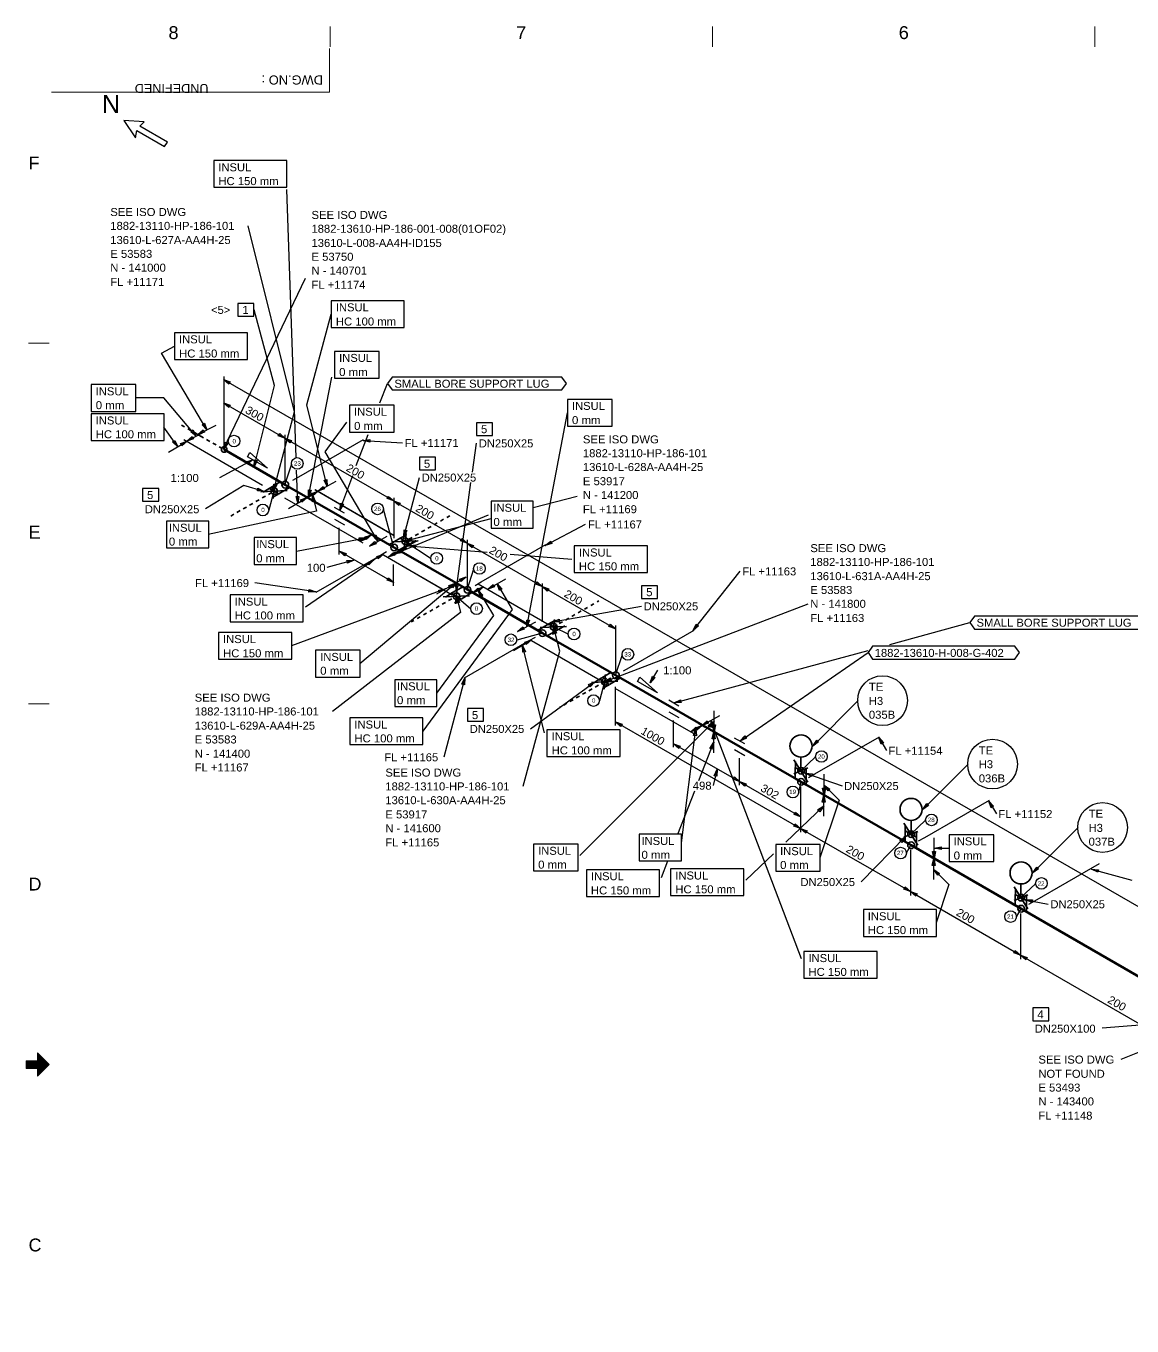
# Model space of a CAD drawing. Header units: inches. Extents: x 18 to 823, y 11 to 584.
# Drawn here: x 18.1 to 322.1, y 225.6 to 582.9 of the extents above; entities that cross this region are included whole.
import ezdxf
from ezdxf.enums import TextEntityAlignment as Align

# ---------------------------------------------------------------- set-up
doc = ezdxf.new("R2010")
doc.units = ezdxf.units.IN
doc.header["$MEASUREMENT"] = 0
for name, color, linetype in [('BG 0 -1', 7, 'Continuous'), ('DIMLINES', 7, 'Continuous'), ('DIMTEXT', 7, 'Continuous'), ('FITTINGS', 7, 'Continuous'), ('FRAME', 7, 'Continuous'), ('ISOTEXT', 7, 'Continuous'), ('PIPE', 7, 'Continuous'), ('WELDS', 7, 'Continuous')]:
    doc.layers.add(name, color=color, linetype=linetype)
doc.styles.add('Arial', font='arial.ttf')

msp = doc.modelspace()

# ---------------------------------------------------------------- linework, layer by layer
at = {"layer": 'BG 0 -1', "color": 7, "linetype": 'Continuous', "lineweight": 9}
for p, q in [((101.7, 577.17), (101.7, 582.83)), ((206.83, 577.17), (206.83, 582.83)), ((311.95, 577.17), (311.95, 582.83)), ((101.53, 564.78), (101.53, 576.75)), ((101.53, 564.78), (25.11, 564.78)), ((24.49, 495.71), (18.83, 495.71)), ((24.49, 396.57), (18.83, 396.57)), ((21.32, 300.61), (24.5, 297.43)), ((21.32, 298.49), (21.32, 300.61)), ((21.32, 300.51), (21.37, 300.56)), ((21.32, 300.39), (21.43, 300.5)), ((21.32, 300.26), (21.49, 300.43)), ((21.32, 300.14), (21.56, 300.37)), ((21.32, 300.01), (21.62, 300.31)), ((21.32, 299.89), (21.68, 300.25)), ((18.14, 296.95), (19.67, 298.49)), ((18.14, 296.83), (19.8, 298.49)), ((18.14, 296.7), (19.92, 298.49)), ((18.14, 296.58), (20.05, 298.49)), ((18.14, 296.45), (20.17, 298.49)), ((18.14, 298.49), (18.14, 296.37)), ((18.14, 298.45), (18.17, 298.49)), ((18.14, 298.33), (18.3, 298.49)), ((18.14, 298.2), (18.42, 298.49)), ((18.14, 298.08), (18.55, 298.49)), ((18.14, 297.95), (18.67, 298.49)), ((18.14, 297.83), (18.8, 298.49)), ((18.14, 297.7), (18.92, 298.49)), ((18.14, 297.58), (19.05, 298.49)), ((18.14, 297.45), (19.17, 298.49)), ((18.14, 297.33), (19.3, 298.49)), ((18.14, 297.2), (19.42, 298.49)), ((18.14, 297.08), (19.55, 298.49)), ((21.32, 298.49), (18.14, 298.49)), ((18.17, 296.37), (20.3, 298.49)), ((18.3, 296.37), (20.42, 298.49)), ((18.42, 296.37), (20.55, 298.49)), ((18.55, 296.37), (20.67, 298.49)), ((18.67, 296.37), (20.8, 298.49)), ((18.8, 296.37), (20.92, 298.49)), ((18.93, 296.37), (21.05, 298.49)), ((19.05, 296.37), (21.17, 298.49)), ((19.18, 296.37), (21.3, 298.49)), ((19.3, 296.37), (22.43, 299.5)), ((19.43, 296.37), (22.49, 299.43)), ((19.55, 296.37), (22.56, 299.37)), ((19.68, 296.37), (22.62, 299.31)), ((19.8, 296.37), (22.68, 299.25)), ((19.93, 296.37), (22.74, 299.18)), ((20.05, 296.37), (22.81, 299.12)), ((20.18, 296.37), (22.87, 299.06)), ((20.3, 296.37), (22.93, 299)), ((20.43, 296.37), (22.99, 298.93)), ((20.55, 296.37), (23.06, 298.87)), ((20.68, 296.37), (23.12, 298.81)), ((20.8, 296.37), (23.18, 298.75)), ((20.93, 296.37), (23.24, 298.68)), ((21.05, 296.37), (23.31, 298.62)), ((21.18, 296.37), (23.37, 298.56)), ((21.3, 296.37), (23.43, 298.5)), ((21.32, 299.76), (21.74, 300.18)), ((21.32, 299.63), (21.81, 300.12)), ((21.32, 299.51), (21.87, 300.06)), ((21.32, 299.38), (21.93, 300)), ((21.32, 299.26), (21.99, 299.93)), ((21.32, 299.13), (22.06, 299.87)), ((21.32, 299.01), (22.12, 299.81)), ((21.32, 298.88), (22.18, 299.75)), ((21.32, 298.76), (22.24, 299.68)), ((21.32, 298.63), (22.31, 299.62)), ((21.32, 298.51), (22.37, 299.56)), ((21.32, 296.26), (23.49, 298.43)), ((21.32, 296.13), (23.56, 298.37)), ((21.32, 296.01), (23.62, 298.31)), ((21.32, 295.88), (23.68, 298.25)), ((21.32, 295.76), (23.74, 298.18)), ((21.32, 295.63), (23.81, 298.12)), ((21.32, 295.51), (23.87, 298.06)), ((21.32, 295.38), (23.93, 298)), ((21.32, 295.26), (23.99, 297.93)), ((21.32, 295.13), (24.06, 297.87)), ((21.32, 295.01), (24.12, 297.81)), ((21.32, 294.88), (24.18, 297.75)), ((21.32, 294.76), (24.24, 297.68)), ((21.32, 294.63), (24.31, 297.62)), ((21.32, 294.51), (24.37, 297.56)), ((21.32, 294.38), (24.43, 297.5)), ((21.32, 294.26), (24.49, 297.43)), ((24.5, 297.43), (21.32, 294.24)), ((21.32, 296.37), (18.14, 296.37)), ((21.32, 294.24), (21.32, 296.37))]:
    msp.add_line(p, q, dxfattribs=at)
at = {"layer": 'DIMLINES', "color": 7, "linetype": 'Continuous', "lineweight": 30}
for p, q in [((89.8, 545.96), (69.72, 545.96)), ((69.72, 545.96), (69.72, 538.6)), ((89.8, 538.6), (89.8, 545.96)), ((69.72, 538.6), (89.8, 538.6)), ((122.12, 507.4), (102.04, 507.4)), ((102.04, 507.4), (102.04, 500.04)), ((122.12, 500.04), (122.12, 507.4)), ((95.32, 478.76), (102.04, 503.72)), ((79, 498.6), (58.92, 498.6)), ((58.92, 498.6), (58.92, 491.24)), ((79, 491.24), (79, 498.6)), ((102.04, 500.04), (122.12, 500.04)), ((55.4, 493), (58.92, 494.92)), ((115.16, 493.48), (102.92, 493.48)), ((102.92, 493.48), (102.92, 486.12)), ((115.16, 486.12), (115.16, 493.48)), ((67.88, 471.88), (55.4, 493)), ((58.92, 491.24), (79, 491.24)), ((72.52, 486.6), (72.52, 467.64)), ((102.92, 486.12), (115.16, 486.12)), ((48.28, 484.36), (36.04, 484.36)), ((36.04, 484.36), (36.04, 477)), ((48.28, 477), (48.28, 484.36)), ((72.44, 485.72), (74.28, 485.08)), ((73.88, 484.44), (72.44, 485.72)), ((72.44, 485.72), (523.88, 225.56)), ((74.28, 485.08), (73.88, 484.44)), ((56.04, 480.68), (48.2, 480.68)), ((64.92, 470.2), (56.04, 480.68)), ((72.44, 479.32), (74.28, 478.68)), ((73.88, 478.04), (72.44, 479.32)), ((72.44, 479.32), (89.32, 469.64)), ((179.24, 480.28), (167, 480.28)), ((167, 480.28), (167, 472.92)), ((179.24, 472.92), (179.24, 480.28)), ((36.04, 477), (48.28, 477)), ((56.12, 476.36), (36.04, 476.36)), ((36.04, 476.36), (36.04, 469)), ((56.12, 469), (56.12, 476.36)), ((74.28, 478.68), (73.88, 478.04)), ((100.92, 456.36), (95.32, 478.76)), ((119.32, 478.68), (107.08, 478.68)), ((107.08, 478.68), (107.08, 471.32)), ((119.32, 471.32), (119.32, 478.68)), ((155.8, 417.72), (167, 476.6)), ((59.88, 467.24), (56.04, 472.68)), ((63.4, 471.4), (63.96, 471.88)), ((63.96, 471.88), (64.92, 470.2)), ((65.4, 470.6), (70.36, 473.24)), ((65.4, 470.6), (66.84, 471.88)), ((66.6, 473.32), (67.24, 473.72)), ((67.88, 471.88), (66.6, 473.32)), ((66.84, 471.88), (67.24, 471.24)), ((67.24, 473.72), (67.88, 471.88)), ((167, 472.92), (179.24, 472.92)), ((36.04, 469), (56.12, 469)), ((57.32, 465.8), (62.44, 468.84)), ((58.44, 468.6), (59.08, 469)), ((59.88, 467.24), (58.44, 468.6)), ((59.08, 469), (59.88, 467.24)), ((60.6, 468.2), (62.44, 468.84)), ((61, 467.56), (60.6, 468.2)), ((62.44, 468.84), (61, 467.56)), ((61.56, 469.24), (83.16, 456.68)), ((62.36, 468.84), (67.32, 471.48)), ((62.36, 468.84), (63.8, 470.12)), ((64.2, 469.48), (62.36, 468.84)), ((64.92, 470.2), (63.4, 471.4)), ((63.8, 470.12), (64.2, 469.48)), ((64.68, 471), (66.28, 470.12)), ((67.24, 471.24), (65.4, 470.6)), ((87.48, 470.28), (87.88, 470.92)), ((89.32, 469.64), (87.48, 470.28)), ((87.88, 470.92), (89.32, 469.64)), ((89.24, 469.64), (91.08, 469)), ((90.68, 468.36), (89.24, 469.64)), ((89.24, 469.64), (119.24, 452.36)), ((89.32, 470.52), (89.32, 457.96)), ((91.08, 469), (90.68, 468.36)), ((93.16, 459), (110.92, 469.24)), ((107.08, 471.32), (119.32, 471.32)), ((91.48, 458.04), (93.16, 459)), ((98.36, 455.08), (103.4, 457.8)), ((100.12, 458.12), (100.84, 458.28)), ((100.92, 456.36), (100.12, 458.12)), ((100.84, 458.28), (100.92, 456.36)), ((93.32, 452.04), (98.44, 455.08)), ((95.32, 453.32), (98.44, 455.08)), ((95.32, 453.32), (96.76, 454.6)), ((97.16, 453.96), (95.32, 453.32)), ((95.8, 453.48), (95.8, 455.4)), ((95.8, 455.4), (96.52, 455.32)), ((96.52, 455.32), (95.8, 453.48)), ((96.6, 454.44), (98.44, 455.08)), ((96.6, 454.44), (98.44, 455.08)), ((97, 453.8), (96.6, 454.44)), ((97, 453.8), (96.6, 454.44)), ((96.76, 454.6), (97.16, 453.96)), ((96.84, 454.04), (97.64, 452.28)), ((96.92, 452.12), (96.84, 454.04)), ((96.84, 454.04), (97.96, 449.56)), ((98.44, 455.08), (97, 453.8)), ((98.44, 455.08), (97, 453.8)), ((97.56, 455.48), (119.16, 442.92)), ((97.64, 455.48), (119.24, 442.92)), ((98.36, 455.08), (99.8, 456.36)), ((100.2, 455.72), (98.36, 455.08)), ((99.8, 456.36), (100.2, 455.72)), ((110.84, 440.76), (89.24, 453.16)), ((90.28, 450.28), (95.4, 453.32)), ((92.84, 451.72), (92.36, 453.64)), ((92.36, 453.64), (93.16, 453.64)), ((93.16, 453.64), (92.84, 451.72)), ((93.56, 452.68), (95.4, 453.32)), ((93.96, 452.04), (93.56, 452.68)), ((95.4, 453.32), (93.96, 452.04)), ((97.64, 452.28), (96.92, 452.12)), ((117.4, 453), (117.8, 453.64)), ((119.24, 452.36), (117.4, 453)), ((117.8, 453.64), (119.24, 452.36)), ((119.16, 452.36), (121, 451.72)), ((120.6, 451.08), (119.16, 452.36)), ((119.16, 452.36), (139.4, 440.76)), ((119.24, 453.24), (119.24, 442.12)), ((121, 451.72), (120.6, 451.08)), ((157.56, 452.28), (145.96, 452.28)), ((145.96, 452.28), (145.96, 444.92)), ((157.56, 444.92), (157.56, 452.28)), ((68.36, 446.84), (56.76, 446.84)), ((56.76, 446.84), (56.76, 439.48)), ((97.96, 449.56), (68.2, 443.16)), ((68.36, 439.48), (68.36, 446.84)), ((119.32, 437.72), (145.24, 448.6)), ((104.2, 437.64), (104.2, 445)), ((113.88, 442.6), (112.28, 443.48)), ((145.96, 444.92), (157.56, 444.92)), ((92.44, 442.28), (80.84, 442.28)), ((80.84, 442.28), (80.84, 434.92)), ((92.44, 434.92), (92.44, 442.28)), ((109.8, 441.48), (109.72, 442.2)), ((109.72, 442.2), (111.64, 442.2)), ((111.64, 442.2), (109.8, 441.48)), ((110.04, 441.32), (113.08, 443.08)), ((110.04, 441.32), (111.48, 442.6)), ((111.88, 441.96), (110.04, 441.32)), ((111.24, 442.44), (113.08, 443.08)), ((111.64, 441.8), (111.24, 442.44)), ((111.48, 442.6), (111.88, 441.96)), ((113.08, 443.08), (111.64, 441.8)), ((112.52, 439.96), (117.4, 442.68)), ((112.52, 439.96), (113.96, 441.24)), ((114.36, 440.6), (112.52, 439.96)), ((113.64, 442.68), (114.28, 443.08)), ((114.92, 441.24), (113.64, 442.68)), ((113.96, 441.24), (114.36, 440.6)), ((114.28, 443.08), (114.92, 441.24)), ((120.76, 438.68), (125.72, 441.48)), ((120.76, 438.68), (122.2, 439.96)), ((122.2, 439.96), (122.6, 439.32)), ((123.24, 440.04), (125.16, 440.28)), ((125.08, 439.48), (123.24, 440.04)), ((125.16, 440.28), (125.08, 439.48)), ((137.56, 441.4), (137.96, 442.04)), ((139.4, 440.76), (137.56, 441.4)), ((137.96, 442.04), (139.4, 440.76)), ((139.32, 440.76), (141.16, 440.12)), ((140.76, 439.48), (139.32, 440.76)), ((139.32, 440.76), (160.04, 428.84)), ((139.4, 441.64), (139.4, 429.08)), ((141.16, 440.12), (140.76, 439.48)), ((143.24, 430.12), (161, 440.36)), ((188.92, 440.04), (168.84, 440.04)), ((168.84, 440.04), (168.84, 432.68)), ((188.92, 432.68), (188.92, 440.04)), ((56.76, 439.48), (68.36, 439.48)), ((115.56, 437.4), (97.8, 427.16)), ((108.28, 436.12), (100.84, 434.04)), ((104.28, 438.6), (106.12, 437.96)), ((105.72, 437.32), (104.28, 438.6)), ((104.28, 438.6), (119.24, 429.96)), ((106.12, 437.96), (105.72, 437.32)), ((106.36, 435.96), (108.28, 436.12)), ((108.28, 436.12), (106.52, 435.24)), ((111.24, 434.84), (116.36, 437.72)), ((111.96, 435.4), (113.72, 436.2)), ((113.72, 436.2), (112.36, 434.84)), ((114.52, 437.08), (116.36, 437.72)), ((114.92, 436.44), (114.52, 437.08)), ((116.36, 437.72), (114.92, 436.44)), ((117.24, 438.36), (115.56, 437.4)), ((116.36, 437.56), (135.24, 426.6)), ((116.52, 437.48), (133.16, 427.8)), ((117.72, 436.92), (120.76, 438.68)), ((117.72, 436.92), (119.16, 438.2)), ((119.56, 437.56), (117.72, 436.92)), ((118.92, 438.04), (120.76, 438.68)), ((119.32, 437.4), (118.92, 438.04)), ((119.16, 438.2), (119.56, 437.56)), ((119.32, 437.72), (120.92, 438.84)), ((120.76, 438.68), (119.32, 437.4)), ((121.24, 438.12), (119.32, 437.72)), ((122.6, 439.32), (120.76, 438.68)), ((120.92, 438.84), (121.24, 438.12)), ((80.84, 434.92), (92.44, 434.92)), ((106.52, 435.24), (106.36, 435.96)), ((112.36, 434.84), (111.96, 435.4)), ((119.16, 429), (119.16, 434.92)), ((168.84, 432.68), (188.92, 432.68)), ((136.6, 430.04), (109.88, 407.64)), ((117.4, 430.6), (117.8, 431.24)), ((119.24, 429.96), (117.4, 430.6)), ((117.8, 431.24), (119.24, 429.96)), ((131.08, 426.84), (136.2, 429.8)), ((134.12, 428.6), (139.16, 431.48)), ((134.36, 429.16), (136.2, 429.8)), ((134.76, 428.52), (134.36, 429.16)), ((136.2, 429.8), (134.76, 428.52)), ((134.92, 429.08), (136.6, 430.04)), ((135.4, 428.52), (134.92, 429.08)), ((136.6, 430.04), (135.4, 428.52)), ((137.32, 430.84), (139.16, 431.48)), ((137.72, 430.2), (137.32, 430.84)), ((139.16, 431.48), (137.72, 430.2)), ((141.56, 429.16), (143.24, 430.12)), ((142.44, 429.56), (161.96, 418.28)), ((145.08, 428.12), (150.04, 431)), ((145.08, 428.12), (146.52, 429.4)), ((146.52, 429.4), (146.92, 428.76)), ((147.64, 429.56), (148.92, 428.12)), ((148.28, 427.72), (147.64, 429.56)), ((147.64, 429.56), (151.8, 422.52)), ((158.2, 429.48), (158.6, 430.12)), ((160.04, 428.84), (158.2, 429.48)), ((158.6, 430.12), (160.04, 428.84)), ((160.04, 429.72), (160.04, 419.16)), ((94.36, 426.52), (74.28, 426.52)), ((74.28, 426.52), (74.28, 419.16)), ((133.48, 428.2), (91.08, 412.52)), ((94.36, 419.16), (94.36, 426.52)), ((131.56, 427.88), (133.48, 428.2)), ((131.8, 427.16), (131.56, 427.88)), ((133.48, 428.2), (131.8, 427.16)), ((140.92, 427.08), (143.88, 428.76)), ((140.92, 427.08), (142.36, 428.36)), ((142.76, 427.72), (140.92, 427.08)), ((142.04, 428.12), (143.88, 428.76)), ((142.44, 427.48), (142.04, 428.12)), ((142.36, 428.36), (142.76, 427.72)), ((143.88, 428.76), (142.44, 427.48)), ((142.44, 427.88), (143.72, 426.44)), ((143.08, 426.04), (142.44, 427.88)), ((142.44, 427.88), (146.6, 420.84)), ((143.72, 426.44), (143.08, 426.04)), ((146.92, 428.76), (145.08, 428.12)), ((148.92, 428.12), (148.28, 427.72)), ((159.96, 428.84), (161.8, 428.2)), ((161.4, 427.56), (159.96, 428.84)), ((159.96, 428.84), (180.2, 417.24)), ((161.8, 428.2), (161.4, 427.56)), ((151.8, 422.52), (127.16, 389.08)), ((74.28, 419.16), (94.36, 419.16)), ((146.6, 420.84), (130.92, 399.56)), ((153.24, 416.44), (158.28, 419.16)), ((155.8, 417.72), (155.8, 419.64)), ((155.8, 419.64), (156.52, 419.56)), ((156.52, 419.56), (155.8, 417.72)), ((178.36, 417.88), (178.76, 418.52)), ((178.76, 418.52), (180.2, 417.24)), ((91.16, 416.2), (71.08, 416.2)), ((71.08, 416.2), (71.08, 408.84)), ((91.16, 408.84), (91.16, 416.2)), ((153.24, 416.44), (154.68, 417.72)), ((155.08, 417.08), (153.24, 416.44)), ((154.68, 417.72), (155.08, 417.08)), ((158.04, 414.84), (156.36, 413.88)), ((180.2, 417.24), (178.36, 417.88)), ((180.2, 418.12), (180.2, 405.56)), ((184.04, 406.6), (201.8, 416.84)), ((109.96, 411.32), (97.72, 411.32)), ((97.72, 411.32), (97.72, 403.96)), ((109.96, 403.96), (109.96, 411.32)), ((156.36, 413.88), (138.6, 403.64)), ((152.12, 411.24), (157.08, 414.2)), ((154.6, 412.68), (155.4, 410.92)), ((154.68, 410.76), (154.6, 412.68)), ((155.24, 413.56), (157.08, 414.2)), ((155.64, 412.92), (155.24, 413.56)), ((157.08, 414.2), (155.64, 412.92)), ((157.08, 414.04), (175.96, 403.08)), ((71.08, 408.84), (91.16, 408.84)), ((155.4, 410.92), (154.68, 410.76)), ((97.72, 403.96), (109.96, 403.96)), ((182.36, 405.64), (184.04, 406.6)), ((131.08, 403.24), (119.48, 403.24)), ((119.48, 403.24), (119.48, 395.88)), ((131.08, 395.88), (131.08, 403.24)), ((201.64, 388.44), (180.04, 400.84)), ((180.12, 390.68), (180.12, 401.24)), ((119.48, 395.88), (131.08, 395.88)), ((203.88, 390.68), (208.84, 393.4)), ((207.24, 388.92), (207.24, 394.68)), ((127.24, 392.76), (107.16, 392.76)), ((107.16, 392.76), (107.16, 385.4)), ((127.24, 385.4), (127.24, 392.76)), ((180.12, 391.64), (181.96, 391)), ((181.56, 390.36), (180.12, 391.64)), ((180.12, 391.64), (231, 362.36)), ((181.96, 391), (181.56, 390.36)), ((196.12, 384.68), (196.12, 392.04)), ((200.84, 388.92), (203.96, 390.68)), ((200.84, 388.92), (202.28, 390.2)), ((202.68, 389.56), (200.84, 388.92)), ((201.64, 387.88), (202.28, 389.72)), ((202.12, 390.04), (203.96, 390.68)), ((202.52, 389.4), (202.12, 390.04)), ((202.28, 390.2), (202.68, 389.56)), ((202.28, 389.72), (202.44, 387.8)), ((203.96, 390.68), (202.52, 389.4)), ((204.68, 390.2), (203.08, 391.08)), ((204.76, 390.12), (203.16, 391)), ((203.88, 390.68), (205.32, 391.96)), ((205.72, 391.32), (203.88, 390.68)), ((205.32, 391.96), (205.72, 391.32)), ((205.64, 390.68), (207.24, 391.8)), ((206.12, 390.2), (205.64, 390.68)), ((207.24, 391.8), (206.12, 390.2)), ((206.36, 392.04), (207.4, 390.36)), ((206.68, 390.12), (206.36, 392.04)), ((207.4, 390.36), (206.68, 390.12)), ((207.24, 388.92), (206.84, 390.84)), ((206.84, 390.84), (207.64, 390.84)), ((207.64, 390.84), (207.24, 388.92)), ((181.4, 389.48), (161.32, 389.48)), ((161.32, 389.48), (161.32, 382.12)), ((181.4, 382.12), (181.4, 389.48)), ((202.44, 387.8), (201.64, 387.88)), ((206.12, 384.36), (207.16, 386.04)), ((206.44, 389.32), (208.04, 388.44)), ((206.76, 387), (207.16, 388.92)), ((207.56, 387), (206.76, 387)), ((207.16, 386.04), (206.84, 384.12)), ((207.16, 388.92), (207.56, 387)), ((207.16, 383.16), (207.16, 388.92)), ((234.92, 377.32), (252.68, 387.56)), ((107.16, 385.4), (127.24, 385.4)), ((196.12, 385.64), (197.96, 385)), ((197.56, 384.36), (196.12, 385.64)), ((196.12, 385.64), (214.28, 375.24)), ((197.96, 385), (197.56, 384.36)), ((206.84, 384.12), (206.12, 384.36)), ((161.32, 382.12), (181.4, 382.12)), ((214.28, 374.28), (214.28, 381.64)), ((208.12, 378.6), (207, 374.12)), ((207.32, 376.84), (208.12, 378.6)), ((208.04, 376.68), (207.32, 376.84)), ((208.12, 378.6), (208.04, 376.68)), ((212.44, 375.88), (212.84, 376.52)), ((214.28, 375.24), (212.44, 375.88)), ((212.84, 376.52), (214.28, 375.24)), ((233.24, 376.36), (234.92, 377.32)), ((237.48, 371.48), (237.48, 377.24)), ((214.2, 375.24), (216.04, 374.6)), ((215.64, 373.96), (214.2, 375.24)), ((214.2, 375.24), (231.08, 365.56)), ((216.04, 374.6), (215.64, 373.96)), ((231.08, 361.32), (231.08, 373.88)), ((236.68, 371.88), (238.28, 371)), ((237.48, 371.48), (237.08, 373.4)), ((237.08, 373.4), (237.88, 373.4)), ((237.48, 374.28), (239.08, 373.16)), ((238.6, 372.68), (237.48, 374.28)), ((237.48, 374.28), (241.64, 370.12)), ((237.88, 373.4), (237.48, 371.48)), ((239.08, 373.16), (238.6, 372.68)), ((235.72, 367.48), (237.4, 368.52)), ((237.4, 368.52), (236.28, 366.92)), ((241.64, 370.12), (236.36, 354.28)), ((237, 369.56), (237.4, 371.48)), ((237.8, 369.56), (237, 369.56)), ((237.4, 371.48), (237.8, 369.56)), ((237.4, 365.72), (237.4, 371.48)), ((265.16, 359.88), (282.92, 370.12)), ((229.24, 366.2), (229.64, 366.84)), ((231.08, 365.56), (229.24, 366.2)), ((229.64, 366.84), (231.08, 365.56)), ((236.28, 366.92), (235.72, 367.48)), ((229.16, 363), (229.56, 363.64)), ((231, 362.36), (229.16, 363)), ((229.56, 363.64), (231, 362.36)), ((231, 362.36), (232.84, 361.72)), ((232.44, 361.08), (231, 362.36)), ((231, 362.36), (261.24, 345)), ((232.84, 361.72), (232.44, 361.08)), ((169.88, 358.04), (157.64, 358.04)), ((157.64, 358.04), (157.64, 350.68)), ((169.88, 350.68), (169.88, 358.04)), ((198.28, 360.76), (186.68, 360.76)), ((186.68, 360.76), (186.68, 353.4)), ((198.28, 353.4), (198.28, 360.76)), ((236.44, 357.96), (224.2, 357.96)), ((224.2, 357.96), (224.2, 350.6)), ((236.44, 350.6), (236.44, 357.96)), ((263.48, 358.92), (265.16, 359.88)), ((267.72, 354.04), (267.72, 359.8)), ((284.12, 360.6), (271.88, 360.6)), ((271.88, 360.6), (271.88, 353.24)), ((284.12, 353.24), (284.12, 360.6)), ((261.32, 343.88), (261.32, 356.44)), ((266.92, 354.44), (268.52, 353.56)), ((267.24, 352.12), (267.64, 354.04)), ((267.72, 354.04), (267.32, 355.96)), ((267.32, 355.96), (268.12, 355.96)), ((267.64, 354.04), (268.04, 352.12)), ((267.64, 348.28), (267.64, 354.04)), ((267.72, 356.92), (269.64, 357.32)), ((269.64, 356.52), (267.72, 356.92)), ((267.72, 356.92), (271.88, 356.92)), ((268.12, 355.96), (267.72, 354.04)), ((269.64, 357.32), (269.64, 356.52)), ((157.64, 350.68), (169.88, 350.68)), ((192.28, 351), (172.2, 351)), ((172.2, 351), (172.2, 343.64)), ((186.68, 353.4), (198.28, 353.4)), ((192.28, 343.64), (192.28, 351)), ((215.4, 351.24), (195.32, 351.24)), ((195.32, 351.24), (195.32, 343.88)), ((215.4, 343.88), (215.4, 351.24)), ((224.2, 350.6), (236.44, 350.6)), ((268.04, 352.12), (267.24, 352.12)), ((267.64, 351.08), (269.24, 349.96)), ((268.76, 349.48), (267.64, 351.08)), ((267.64, 351.08), (271.8, 346.92)), ((271.88, 353.24), (284.12, 353.24)), ((295.4, 342.44), (313.16, 352.68)), ((271.8, 346.92), (268.28, 336.36)), ((269.24, 349.96), (268.76, 349.48)), ((172.2, 343.64), (192.28, 343.64)), ((195.32, 343.88), (215.4, 343.88)), ((259.4, 345.64), (259.8, 346.28)), ((261.24, 345), (259.4, 345.64)), ((259.8, 346.28), (261.24, 345)), ((261.24, 345), (263.08, 344.36)), ((262.68, 343.72), (261.24, 345)), ((261.24, 345), (291.48, 327.48)), ((263.08, 344.36), (262.68, 343.72)), ((268.36, 340.04), (248.28, 340.04)), ((248.28, 340.04), (248.28, 332.68)), ((268.36, 332.68), (268.36, 340.04)), ((293.72, 341.48), (295.4, 342.44)), ((291.56, 326.44), (291.56, 339)), ((248.28, 332.68), (268.36, 332.68)), ((252.04, 328.52), (231.96, 328.52)), ((231.96, 328.52), (231.96, 321.16)), ((252.04, 321.16), (252.04, 328.52)), ((289.64, 328.12), (290.04, 328.76)), ((291.48, 327.48), (289.64, 328.12)), ((290.04, 328.76), (291.48, 327.48)), ((291.48, 327.48), (293.32, 326.84)), ((292.92, 326.2), (291.48, 327.48)), ((291.48, 327.48), (344.44, 296.92)), ((293.32, 326.84), (292.92, 326.2)), ((231.96, 321.16), (252.04, 321.16))]:
    msp.add_line(p, q, dxfattribs=at)
at = {"layer": 'FITTINGS', "color": 2, "linetype": 'Continuous', "lineweight": 35}
for p, q in [((88, 457.6), (85, 455.8)), ((89.4, 456.8), (88, 457.6)), ((85, 455.8), (83.3, 454.8)), ((85, 455.8), (87.6, 454.3)), ((87.5, 454.2), (85.8, 453.3)), ((87.6, 454.3), (90.6, 456.1)), ((90.6, 456.1), (89.4, 456.8)), ((117.9, 440.3), (121, 442.1)), ((119.3, 439.5), (117.9, 440.3)), ((123.6, 440.6), (120.6, 438.8)), ((121, 442.1), (122.7, 443)), ((121, 442.1), (123.6, 440.6)), ((123.7, 440.6), (125.4, 441.5)), ((120.6, 438.8), (119.3, 439.5)), ((135, 426.9), (133.4, 425.9)), ((138.1, 428.7), (135, 427)), ((135, 427), (137.7, 425.4)), ((137.6, 425.4), (135.9, 424.4)), ((137.7, 425.4), (140.7, 427.2)), ((139.4, 427.9), (138.1, 428.7)), ((140.7, 427.2), (139.4, 427.9)), ((158.7, 416.8), (161.8, 418.6)), ((161.8, 418.6), (163.5, 419.5)), ((161.8, 418.6), (164.4, 417)), ((160.1, 416), (158.7, 416.8)), ((161.4, 415.3), (160.1, 416)), ((164.4, 417), (161.4, 415.3)), ((164.5, 417), (166.2, 418)), ((178.9, 405.2), (175.8, 403.4)), ((180.2, 404.4), (178.9, 405.2)), ((181.5, 403.7), (180.2, 404.4)), ((175.8, 403.4), (174.2, 402.4)), ((175.8, 403.4), (178.5, 401.9)), ((178.4, 401.8), (176.7, 400.9)), ((178.5, 401.9), (181.5, 403.7)), ((229.5, 376), (229.5, 379.1)), ((229.5, 379.1), (232.6, 377.4)), ((229.6, 379), (229.6, 380.7)), ((231.1, 378.2), (231.1, 382)), ((232.6, 377.4), (232.6, 379)), ((231.1, 375.1), (229.5, 376)), ((232.6, 377.4), (232.6, 374.2)), ((232.6, 374.2), (231.1, 375.1)), ((261.4, 360.7), (261.4, 364.6)), ((259.8, 361.6), (259.8, 363.3)), ((259.8, 358.6), (259.8, 361.7)), ((259.8, 361.7), (262.9, 359.9)), ((262.9, 359.9), (262.9, 361.6)), ((261.4, 357.7), (259.8, 358.6)), ((262.9, 356.8), (261.4, 357.7)), ((262.9, 359.9), (262.9, 356.8)), ((291.6, 343.3), (291.6, 347.1)), ((290, 341.1), (290, 344.2)), ((290, 344.2), (293.1, 342.5)), ((290.1, 344.2), (290.1, 345.8)), ((293.1, 342.5), (293.1, 344.2)), ((291.6, 340.2), (290, 341.1)), ((293.1, 339.4), (291.6, 340.2)), ((293.1, 342.5), (293.1, 339.4))]:
    msp.add_line(p, q, dxfattribs=at)
at = {"layer": 'FITTINGS', "color": 7, "linetype": 'Continuous', "lineweight": 35}
for centre in [(231.16, 385), (261.4, 367.56), (291.64, 350.12)]:
    msp.add_circle(centre, 3.04, dxfattribs=at)
at = {"layer": 'FRAME', "color": 2, "linetype": 'Continuous', "lineweight": 30}
for p, q in [((45, 557), (48.2, 552.2)), ((50.6, 556.6), (45, 557)), ((48.2, 552.2), (48.6, 554.2)), ((48.6, 554.2), (56.2, 549.8)), ((49.4, 555.4), (50.6, 556.6)), ((57, 551), (49.4, 555.4)), ((56.2, 549.8), (57, 551)), ((79, 464.52), (79.64, 465.72)), ((79.64, 465.72), (84.52, 461.4)), ((84.52, 461.4), (79, 464.52)), ((186.2, 402.76), (186.84, 403.96)), ((186.84, 403.96), (191.72, 399.64)), ((191.72, 399.64), (186.2, 402.76))]:
    msp.add_line(p, q, dxfattribs=at)
at = {"layer": 'ISOTEXT', "color": 7, "linetype": 'Continuous', "lineweight": 30}
for p, q in [((92.36, 464.28), (89.8, 537.96)), ((91.96, 476.84), (79.16, 528.04)), ((72.44, 466.6), (94.92, 513.64)), ((80.76, 506.68), (76.36, 506.68)), ((76.36, 506.68), (76.36, 503.16)), ((80.76, 503.16), (80.76, 506.68)), ((86.44, 484.12), (80.84, 504.92)), ((76.36, 503.16), (80.76, 503.16)), ((95.8, 453.48), (102.2, 486.44)), ((118.76, 486.44), (117.48, 484.68)), ((165.4, 486.44), (118.76, 486.44)), ((166.68, 484.68), (165.4, 486.44)), ((80.84, 461.72), (86.44, 484.12)), ((115.4, 479.32), (117.48, 484.68)), ((117.48, 484.68), (118.76, 482.92)), ((118.76, 482.92), (165.4, 482.92)), ((165.4, 482.92), (166.68, 484.68)), ((86.2, 455.08), (91.96, 476.84)), ((100.36, 465.88), (106.36, 474.04)), ((146.36, 473.88), (141.96, 473.88)), ((141.96, 473.88), (141.96, 470.36)), ((146.36, 470.36), (146.36, 473.88)), ((72.44, 466.6), (72.92, 468.52)), ((72.52, 466.52), (73.56, 468.44)), ((72.92, 468.52), (73.64, 468.12)), ((108.92, 462.12), (112.2, 470.68)), ((110.76, 469), (112.68, 469.24)), ((112.68, 468.52), (110.76, 469)), ((110.76, 469), (121.64, 468.36)), ((112.68, 469.24), (112.68, 468.52)), ((140.84, 460.28), (141.96, 468.28)), ((141.96, 470.36), (146.36, 470.36)), ((73.64, 468.12), (72.44, 466.6)), ((114.92, 441.24), (100.36, 465.88)), ((80.44, 463.72), (71.32, 458.76)), ((78.6, 463.16), (80.44, 463.72)), ((78.92, 462.44), (78.6, 463.16)), ((80.44, 463.72), (78.92, 462.44)), ((80.84, 461.72), (80.92, 463.64)), ((81.64, 463.48), (80.84, 461.72)), ((80.92, 463.64), (81.64, 463.48)), ((89.32, 456.84), (91.16, 462.6)), ((130.68, 464.44), (126.28, 464.44)), ((126.28, 464.44), (126.28, 460.92)), ((130.68, 460.92), (130.68, 464.44)), ((92.84, 451.72), (92.52, 460.84)), ((104.36, 449.8), (107.96, 459.4)), ((121.96, 442.52), (126.28, 458.84)), ((126.28, 460.92), (130.68, 460.92)), ((54.6, 455.8), (50.2, 455.8)), ((50.2, 455.8), (50.2, 452.28)), ((54.6, 452.28), (54.6, 455.8)), ((78.04, 456.6), (67.48, 450.2)), ((83.64, 455), (78.04, 456.6)), ((81.72, 455.16), (81.88, 455.88)), ((83.64, 455), (81.72, 455.16)), ((81.88, 455.88), (83.64, 455)), ((86.28, 455.08), (84.84, 449.8)), ((86.2, 455.08), (86.28, 457)), ((87.08, 456.84), (86.2, 455.08)), ((86.28, 457), (87.08, 456.84)), ((136.36, 427.64), (140.44, 457.4)), ((50.2, 452.28), (54.6, 452.28)), ((104.36, 449.8), (104.68, 451.72)), ((105.4, 451.48), (104.36, 449.8)), ((104.68, 451.72), (105.4, 451.48)), ((157.56, 450.6), (169.64, 453.72)), ((119.24, 439.56), (116.36, 450.12)), ((122.2, 441.32), (145.96, 447.56)), ((121.96, 442.52), (122.04, 444.44)), ((122.84, 444.28), (121.96, 442.52)), ((122.04, 444.44), (122.84, 444.28)), ((160.84, 440.12), (171.96, 445.96)), ((92.44, 438.6), (111.64, 442.2)), ((122.2, 441.32), (123.96, 442.2)), ((124.12, 441.4), (122.2, 441.32)), ((122.28, 441.32), (129.48, 436.52)), ((123.24, 440.04), (144.92, 438.28)), ((123.96, 442.2), (124.12, 441.4)), ((160.84, 440.12), (162.36, 441.32)), ((162.68, 440.68), (160.84, 440.12)), ((162.36, 441.32), (162.68, 440.68)), ((94.92, 423.24), (113.72, 436.2)), ((151.24, 437.72), (168.2, 436.36)), ((139.4, 427.96), (141.24, 433.72)), ((201.48, 416.76), (214.44, 433.08)), ((97.8, 427.4), (81, 429.88)), ((136.36, 427.64), (136.28, 429.56)), ((136.28, 429.56), (137, 429.48)), ((137, 429.48), (136.36, 427.64)), ((191.72, 429.08), (187.32, 429.08)), ((187.32, 429.08), (187.32, 425.56)), ((191.72, 425.56), (191.72, 429.08)), ((95.88, 427.32), (95.96, 428.04)), ((97.8, 427.4), (95.88, 427.32)), ((95.96, 428.04), (97.8, 427.4)), ((136.36, 426.2), (140.44, 422.68)), ((136.44, 426.2), (137.56, 421.72)), ((136.44, 426.2), (137.24, 424.44)), ((136.52, 424.28), (136.44, 426.2)), ((187.32, 425.56), (191.72, 425.56)), ((137.56, 421.72), (102.36, 394.52)), ((137.24, 424.44), (136.52, 424.28)), ((162.84, 419.16), (187.32, 423.48)), ((177.08, 402.68), (233.08, 424.12)), ((162.84, 419.16), (164.68, 419.88)), ((164.76, 419.08), (162.84, 419.16)), ((164.68, 419.88), (164.76, 419.08)), ((201.48, 416.76), (202.36, 418.52)), ((202.36, 418.52), (203, 418.04)), ((255.56, 412.92), (277.56, 418.92)), ((278.84, 420.68), (277.56, 418.92)), ((277.56, 418.92), (278.84, 417.16)), ((325.48, 420.68), (278.84, 420.68)), ((160.04, 416.04), (153, 414.12)), ((163.08, 417.8), (167.24, 415.72)), ((163.16, 417.8), (163.96, 416.04)), ((163.24, 415.88), (163.16, 417.8)), ((164.84, 411.08), (163.16, 417.8)), ((163.96, 416.04), (163.24, 415.88)), ((203, 418.04), (201.48, 416.76)), ((278.84, 417.16), (325.48, 417.16)), ((160.6, 388.6), (154.6, 412.68)), ((154.76, 373.96), (164.84, 411.08)), ((196.28, 396.84), (249.56, 411.24)), ((250.84, 412.44), (249.56, 410.68)), ((289.88, 412.44), (250.84, 412.44)), ((291.16, 410.68), (289.88, 412.44)), ((180.2, 404.44), (182.04, 410.12)), ((214.36, 386.36), (249.56, 410.68)), ((249.56, 410.68), (250.84, 408.92)), ((250.84, 408.92), (289.88, 408.92)), ((289.88, 408.92), (291.16, 410.68)), ((189.72, 402.36), (191.8, 405.88)), ((189.72, 402.36), (190.36, 404.2)), ((190.36, 404.2), (191, 403.8)), ((138.76, 403.72), (133, 381.96)), ((137.88, 401.96), (138.76, 403.72)), ((138.68, 401.8), (137.88, 401.96)), ((138.76, 403.72), (138.68, 401.8)), ((156.76, 389.72), (174.52, 402.68)), ((172.76, 401.88), (174.52, 402.68)), ((173.24, 401.24), (172.76, 401.88)), ((174.52, 402.68), (173.24, 401.24)), ((177.16, 402.68), (175.72, 397.4)), ((177.08, 402.68), (178.76, 403.72)), ((179, 403), (177.08, 402.68)), ((178.76, 403.72), (179, 403)), ((191, 403.8), (189.72, 402.36)), ((196.28, 396.84), (198.04, 397.72)), ((198.2, 397), (196.28, 396.84)), ((198.04, 397.72), (198.2, 397)), ((234.36, 385), (246.84, 397.48)), ((143.88, 395.32), (139.48, 395.32)), ((139.48, 395.32), (139.48, 391.8)), ((143.88, 391.8), (143.88, 395.32)), ((139.48, 391.8), (143.88, 391.8)), ((170.36, 354.92), (207.24, 391.8)), ((198.28, 358.36), (202.28, 389.72)), ((231.24, 326.52), (206.36, 392.04)), ((203.08, 375.56), (207.16, 386.04)), ((214.36, 386.36), (215.72, 387.8)), ((216.12, 387.16), (214.36, 386.36)), ((215.72, 387.8), (216.12, 387.16)), ((234.36, 385), (235.48, 386.6)), ((235.96, 386.12), (234.36, 385)), ((235.48, 386.6), (235.96, 386.12)), ((252.52, 387.32), (254.6, 383.8)), ((252.52, 387.32), (253.8, 385.88)), ((253.16, 385.48), (252.52, 387.32)), ((253.8, 385.88), (253.16, 385.48)), ((231.08, 378.2), (235.16, 382.04)), ((264.6, 367.56), (277.08, 380.04)), ((232.36, 377.56), (242.44, 374.04)), ((232.36, 377.56), (234.28, 377.32)), ((234.04, 376.6), (232.36, 377.56)), ((234.28, 377.32), (234.04, 376.6)), ((197.32, 360.76), (201.96, 372.68)), ((231.08, 375.16), (230.44, 372.28)), ((227, 358.6), (237.4, 368.52)), ((264.6, 367.56), (265.72, 369.16)), ((266.2, 368.68), (264.6, 367.56)), ((265.72, 369.16), (266.2, 368.68)), ((282.76, 369.88), (284.84, 366.36)), ((282.76, 369.88), (284.04, 368.44)), ((283.4, 368.04), (282.76, 369.88)), ((284.04, 368.44), (283.4, 368.04)), ((261.32, 360.76), (265.4, 364.6)), ((294.84, 350.12), (307.32, 362.6)), ((247.72, 347.64), (259.88, 360.12)), ((258.28, 359), (259.88, 360.12)), ((258.84, 358.52), (258.28, 359)), ((259.88, 360.12), (258.84, 358.52)), ((260.12, 355.64), (261.32, 357.72)), ((215.96, 348.12), (223.56, 355.32)), ((192.76, 348.84), (194.52, 353.4)), ((294.84, 350.12), (295.96, 351.72)), ((296.44, 351.24), (294.84, 350.12)), ((295.96, 351.72), (296.44, 351.24)), ((311, 351.16), (322.12, 348.12)), ((311, 351.16), (312.92, 351)), ((312.76, 350.28), (311, 351.16)), ((312.92, 351), (312.76, 350.28)), ((291.56, 343.32), (295.64, 347.16)), ((291.56, 340.28), (290.28, 338.04)), ((292.84, 342.68), (299.08, 341.56)), ((292.84, 342.68), (294.76, 342.68)), ((294.68, 341.96), (292.84, 342.68)), ((294.76, 342.68), (294.68, 341.96)), ((299.24, 313), (294.84, 313)), ((294.84, 313), (294.84, 309.48)), ((299.24, 309.48), (299.24, 313)), ((294.84, 309.48), (299.24, 309.48)), ((340.68, 309.64), (313.96, 307.4)), ((340.84, 307.64), (319.08, 298.84))]:
    msp.add_line(p, q, dxfattribs=at)
at = {"layer": 'ISOTEXT', "color": 2, "linetype": 'Continuous', "lineweight": 30}
for centre, radius in [((75.32, 468.84), 1.6), ((92.68, 462.68), 1.6), ((83.24, 449.88), 1.6), ((114.76, 450.2), 1.6), ((131, 436.6), 1.6), ((142.76, 433.8), 1.6), ((141.96, 422.76), 1.6), ((151.4, 414.2), 1.6), ((168.76, 415.8), 1.6), ((183.56, 410.2), 1.6), ((253.56, 397.48), 6.84), ((174.12, 397.48), 1.6), ((283.8, 380.04), 6.84), ((236.76, 382.12), 1.6), ((228.92, 372.36), 1.6), ((314.04, 362.6), 6.84), ((267, 364.68), 1.6), ((258.52, 355.56), 1.6), ((297.24, 347.24), 1.6), ((288.76, 338.12), 1.6)]:
    msp.add_circle(centre, radius, dxfattribs=at)
at = {"layer": 'PIPE', "color": 2, "linetype": 'Continuous', "lineweight": 35}
for p, q in [((61.7, 472.74), (60.84, 473.24)), ((63.44, 471.75), (62.57, 472.24)), ((65.17, 470.75), (64.31, 471.25)), ((66.91, 469.76), (66.04, 470.25)), ((68.65, 468.76), (67.78, 469.26)), ((70.38, 467.77), (69.51, 468.27)), ((72.12, 466.78), (71.25, 467.27)), ((85.67, 454.68), (84.8, 454.18)), ((78.72, 450.7), (77.86, 450.21)), ((80.46, 451.7), (79.59, 451.2)), ((82.2, 452.69), (81.33, 452.2)), ((83.93, 453.69), (83.06, 453.19)), ((75.25, 448.72), (74.39, 448.22)), ((76.99, 449.71), (76.12, 449.21)), ((132.06, 446.83), (132.93, 447.33)), ((133.8, 447.83), (134.66, 448.32)), ((125.12, 442.86), (125.99, 443.35)), ((126.86, 443.85), (127.72, 444.35)), ((128.59, 444.85), (129.46, 445.34)), ((130.33, 445.84), (131.19, 446.33)), ((123.38, 441.86), (124.25, 442.36)), ((135.17, 425.49), (134.3, 425)), ((136.4, 426.2), (136.03, 425.99)), ((129.96, 422.51), (129.09, 422.01)), ((131.69, 423.51), (130.83, 423.01)), ((133.43, 424.5), (132.56, 424)), ((169.89, 421.63), (170.76, 422.13)), ((171.63, 422.63), (172.5, 423.12)), ((173.36, 423.62), (174.23, 424.12)), ((175.1, 424.61), (175.6, 424.9)), ((124.75, 419.53), (124, 419.1)), ((126.49, 420.52), (125.62, 420.03)), ((128.22, 421.52), (127.36, 421.02)), ((163.2, 417.8), (163.82, 418.15)), ((164.69, 418.65), (165.55, 419.15)), ((166.42, 419.64), (167.29, 420.14)), ((168.16, 420.64), (169.02, 421.13)), ((173.73, 400.71), (172.86, 400.21)), ((175.46, 401.71), (174.6, 401.21)), ((177.2, 402.7), (176.33, 402.2)), ((166.79, 396.74), (165.92, 396.24)), ((168.52, 397.73), (167.65, 397.23)), ((170.26, 398.73), (169.39, 398.23)), ((171.99, 399.72), (171.12, 399.22)), ((165.05, 395.74), (164.8, 395.6))]:
    msp.add_line(p, q, dxfattribs=at)
at = {"layer": 'PIPE', "color": 3, "linetype": 'Continuous', "lineweight": 50}
for p, q in [((89.4, 456.8), (72.6, 466.5)), ((104.4, 448.2), (89.4, 456.8)), ((119.3, 439.6), (104.4, 448.2)), ((139.5, 428), (119.3, 439.6)), ((160.1, 416), (139.5, 428)), ((180.3, 404.4), (160.1, 416)), ((196.3, 395.2), (180.3, 404.4)), ((214.4, 384.8), (196.3, 395.2)), ((231.2, 375.2), (214.4, 384.8)), ((261.4, 357.7), (231.2, 375.2)), ((291.6, 340.3), (261.4, 357.7)), ((344.6, 309.7), (291.6, 340.3))]:
    msp.add_line(p, q, dxfattribs=at)
at = {"layer": 'PIPE', "color": 3, "linetype": 'Continuous', "lineweight": 35}
msp.add_line((122.4, 441.3), (122.52, 441.37), dxfattribs=at)
at = {"layer": 'WELDS', "color": 7, "linetype": 'Continuous', "lineweight": 35}
for p, q in [((89.9, 455.2), (82.7, 454.9)), ((86.6, 457.1), (86.1, 453)), ((122.1, 439.2), (122.6, 443.4)), ((118.7, 441.1), (125.9, 441.4)), ((140, 426.3), (132.8, 426)), ((136.6, 428.2), (136.2, 424.1)), ((162.9, 415.7), (163.4, 419.8)), ((159.5, 417.6), (166.7, 417.9)), ((177.4, 404.7), (177, 400.6)), ((180.8, 402.8), (173.6, 402.5)), ((233, 375.1), (229.2, 381.2)), ((229.2, 377.4), (233, 379)), ((263.3, 357.7), (259.4, 363.8)), ((259.4, 359.9), (263.3, 361.5)), ((293.5, 340.2), (289.7, 346.3)), ((289.7, 342.5), (293.5, 344.1))]:
    msp.add_line(p, q, dxfattribs=at)
at = {"layer": 'WELDS', "color": 7, "linetype": 'Continuous', "lineweight": 25}
for p, q in [((105.7, 449), (102.9, 450.6)), ((102.9, 447.4), (105.7, 445.8)), ((197.6, 396), (194.8, 397.6)), ((194.8, 394.4), (197.6, 392.8)), ((215.7, 385.6), (212.9, 387.2)), ((212.9, 384), (215.7, 382.4))]:
    msp.add_line(p, q, dxfattribs=at)
at = {"layer": 'WELDS', "color": 7, "linetype": 'Continuous', "lineweight": 35}
for centre, radius in [((72.6, 466.52), 0.76), ((72.6, 466.52), 0.76), ((89.4, 456.84), 0.92), ((89.4, 456.84), 0.92), ((86.36, 455.08), 0.92), ((86.36, 455.08), 0.92), ((119.32, 439.56), 0.92), ((119.32, 439.56), 0.92), ((122.36, 441.32), 0.92), ((122.36, 441.32), 0.92), ((139.48, 427.96), 0.92), ((139.48, 427.96), 0.92), ((136.44, 426.2), 0.92), ((136.44, 426.2), 0.92), ((163.16, 417.8), 0.92), ((163.16, 417.8), 0.92), ((160.12, 416.04), 0.92), ((160.12, 416.04), 0.92), ((180.28, 404.44), 0.92), ((180.28, 404.44), 0.92), ((177.24, 402.68), 0.92), ((177.24, 402.68), 0.92), ((231.16, 378.2), 0.92), ((231.16, 378.2), 0.92), ((231.16, 375.16), 0.92), ((231.16, 375.16), 0.92), ((261.4, 360.76), 0.92), ((261.4, 360.76), 0.92), ((261.4, 357.72), 0.92), ((261.4, 357.72), 0.92), ((291.64, 343.32), 0.92), ((291.64, 343.32), 0.92), ((291.64, 340.28), 0.92), ((291.64, 340.28), 0.92)]:
    msp.add_circle(centre, radius, dxfattribs=at)

# ---------------------------------------------------------------- texts
at = {"layer": 'BG 0 -1', "color": 7, "style": 'Arial', "width": 1.008516}
for s, p in [('8', (58.68, 581.12)), ('7', (154.26, 581.12)), ('6', (259.39, 581.12))]:
    msp.add_text(s, height=3.54, dxfattribs=at).set_placement(p, align=Align.MIDDLE)
at = {"layer": 'BG 0 -1', "color": 4, "style": 'Arial', "width": 1.010263}
msp.add_text('DWG.NO : ', height=2.5, rotation=180, dxfattribs=at).set_placement((99.75, 568.1), align=Align.MIDDLE_LEFT)
at = {"layer": 'BG 0 -1', "color": 7, "style": 'Arial'}
for s, width, p in [('F', 0.993934, (18.84, 543.5)), ('E', 1.004063, (18.84, 442.02)), ('D', 0.992063, (18.84, 345.28)), ('C', 0.992063, (18.84, 246.06))]:
    msp.add_text(s, height=3.54, dxfattribs=dict(at, width=width)).set_placement(p)
at = {"layer": 'DIMLINES', "color": 2, "style": 'Arial'}
for s, width, p in [('INSUL', 0.999439, (71, 543)), ('HC 150 mm', 1.010172, (71, 539.2)), ('INSUL', 0.999439, (103.3, 504.5)), ('HC 100 mm', 1.010172, (103.3, 500.6)), ('INSUL', 0.999439, (60.2, 495.7)), ('HC 150 mm', 1.010172, (60.2, 491.8)), ('INSUL', 0.999439, (104.2, 490.6)), ('0 mm', 1.021552, (104.2, 486.7)), ('INSUL', 0.999439, (37.3, 481.4)), ('0 mm', 1.021552, (37.3, 477.6)), ('INSUL', 0.999439, (168.2, 477.4)), ('INSUL', 0.999439, (37.3, 473.4)), ('INSUL', 0.999439, (108.3, 475.8)), ('0 mm', 1.021552, (168.2, 473.5)), ('HC 100 mm', 1.010172, (37.3, 469.6)), ('0 mm', 1.021552, (108.3, 471.9)), ('INSUL', 0.999439, (146.6, 449.4)), ('0 mm', 1.021552, (146.6, 445.5)), ('INSUL', 0.999439, (57.4, 443.9)), ('0 mm', 1.021552, (57.4, 440.1)), ('INSUL', 0.999439, (81.4, 439.4)), ('0 mm', 1.021552, (81.4, 435.5)), ('INSUL', 0.999439, (170.1, 437.1)), ('HC 150 mm', 1.010172, (170.1, 433.3)), ('INSUL', 0.999439, (75.5, 423.6)), ('HC 100 mm', 1.010172, (75.5, 419.8)), ('INSUL', 0.999439, (72.3, 413.3)), ('HC 150 mm', 1.010172, (72.3, 409.4)), ('INSUL', 0.999439, (99, 408.4)), ('0 mm', 1.021552, (99, 404.6)), ('INSUL', 0.999439, (120.1, 400.3)), ('0 mm', 1.021552, (120.1, 396.5)), ('INSUL', 0.999439, (108.4, 389.8)), ('HC 100 mm', 1.010172, (108.4, 386)), ('INSUL', 0.999439, (162.6, 386.6)), ('HC 100 mm', 1.010172, (162.6, 382.7)), ('INSUL', 0.999439, (187.3, 357.8)), ('INSUL', 0.999439, (273.1, 357.7)), ('INSUL', 0.999439, (158.9, 355.1)), ('0 mm', 1.021552, (187.3, 354)), ('INSUL', 0.999439, (225.4, 355)), ('0 mm', 1.021552, (273.1, 353.8)), ('0 mm', 1.021552, (158.9, 351.3)), ('INSUL', 0.999439, (173.4, 348.1)), ('INSUL', 0.999439, (196.6, 348.3)), ('0 mm', 1.021552, (225.4, 351.2)), ('HC 150 mm', 1.010172, (196.6, 344.5)), ('HC 150 mm', 1.010172, (173.4, 344.2)), ('INSUL', 0.999439, (249.5, 337.1)), ('HC 150 mm', 1.010172, (249.5, 333.3)), ('INSUL', 0.999439, (233.2, 325.6)), ('HC 150 mm', 1.010172, (233.2, 321.8))]:
    msp.add_text(s, height=2.2, dxfattribs=dict(at, width=width)).set_placement(p)
at = {"layer": 'DIMTEXT', "color": 2, "style": 'Arial', "width": 1.008516}
for s, p in [('300', (78.2, 476.7)), ('200', (105.9, 460.8)), ('200', (125, 449.7)), ('200', (145.2, 438.2)), ('200', (165.8, 426.2)), ('1000', (186.9, 388.5)), ('302', (219.8, 372.8)), ('200', (243.3, 356)), ('200', (273.6, 338.6)), ('200', (315.2, 314.6))]:
    msp.add_text(s, height=2.2, rotation=330, dxfattribs=at).set_placement(p)
for s, p in [('100', (95.3, 432.9)), ('498', (201.4, 373))]:
    msp.add_text(s, height=2.2, dxfattribs=at).set_placement(p)
at = {"layer": 'FRAME', "color": 2, "style": 'Arial', "width": 0.995787}
msp.add_text('UNDEFINED', height=2.5, rotation=180, dxfattribs=at).set_placement((68.3, 567))
at = {"layer": 'FRAME', "color": 2, "style": 'Arial', "width": 0.992063}
msp.add_text('N', height=5, dxfattribs=at).set_placement((39, 559))
at = {"layer": 'ISOTEXT', "color": 2, "style": 'Arial'}
for s, height, width, p in [('SEE ISO DWG', 2.2, 1.00983, (41.3, 530.7)), ('1882-13110-HP-186-101', 2.2, 1.003951, (41.3, 526.9)), ('SEE ISO DWG', 2.2, 1.00983, (96.6, 529.9)), ('1882-13610-HP-186-001-008(01OF02)', 2.2, 1.003206, (96.6, 526.1)), ('13610-L-627A-AA4H-25', 2.2, 1.003255, (41.3, 523)), ('13610-L-008-AA4H-ID155', 2.2, 1.002891, (96.6, 522.2)), ('E 53583', 2.2, 1.007719, (41.3, 519.2)), ('E 53750', 2.2, 1.007719, (96.6, 518.4)), ('N - 141000', 2.2, 1.004313, (41.3, 515.4)), ('N - 140701', 2.2, 1.004313, (96.6, 514.6)), ('FL +11171', 2.2, 1.004042, (41.3, 511.5)), ('FL +11174', 2.2, 1.004042, (96.6, 510.7)), ('<5>', 2.2, 0.993892, (69, 503.8)), ('1', 2.2, 1.008516, (77.6, 503.8)), ('SMALL BORE SUPPORT LUG', 2.2, 1.0017, (119.4, 483.5)), ('5', 2.2, 1.008516, (143.2, 471)), ('0', 1.2, 1.008516, (74.9, 468.2)), ('FL +11171', 2.2, 1.004042, (122.2, 467.2)), ('DN250X25', 2.2, 0.996682, (142.6, 467.1)), ('SEE ISO DWG', 2.2, 1.00983, (171.2, 468.2)), ('1882-13110-HP-186-101', 2.2, 1.003951, (171.2, 464.4)), ('23', 1.2, 1.008516, (91.8, 462.1)), ('5', 2.2, 1.008516, (127.5, 461.5)), ('13610-L-628A-AA4H-25', 2.2, 1.003255, (171.2, 460.6)), (' 1:100', 2.2, 1.008516, (57, 457.6)), ('DN250X25', 2.2, 0.996682, (126.9, 457.7)), ('E 53917', 2.2, 1.007719, (171.2, 456.7)), ('5', 2.2, 1.008516, (51.4, 452.9)), ('N - 141200', 2.2, 1.004313, (171.2, 452.9)), ('DN250X25', 2.2, 0.996682, (50.8, 449)), ('0', 1.2, 1.008516, (82.8, 449.3)), ('26', 1.2, 1.008516, (113.8, 449.6)), ('FL +11169', 2.2, 1.004042, (171.2, 449)), ('FL +11167', 2.2, 1.004042, (172.6, 444.8)), ('SEE ISO DWG', 2.2, 1.00983, (233.7, 438.3)), ('0', 1.2, 1.008516, (130.6, 436)), ('1882-13110-HP-186-101', 2.2, 1.003951, (233.7, 434.5)), ('18', 1.2, 1.008516, (141.8, 433.2)), ('FL +11163', 2.2, 1.004042, (215, 431.9)), ('13610-L-631A-AA4H-25', 2.2, 1.003255, (233.7, 430.6)), ('FL +11169', 2.2, 1.004042, (64.6, 428.7)), ('E 53583', 2.2, 1.007719, (233.7, 426.8)), ('5', 2.2, 1.008516, (188.6, 426.2)), ('0', 1.2, 1.008516, (141.5, 422.2)), ('DN250X25', 2.2, 0.996682, (187.9, 422.3)), ('N - 141800', 2.2, 1.004313, (233.7, 423)), ('FL +11163', 2.2, 1.004042, (233.7, 419.1)), ('SMALL BORE SUPPORT LUG', 2.2, 1.0017, (279.4, 417.8)), ('32', 1.2, 1.008516, (150.5, 413.6)), ('0', 1.2, 1.008516, (168.3, 415.2)), ('1882-13610-H-008-G-402', 2.2, 1.003095, (251.4, 409.5)), ('33', 1.2, 1.008516, (182.6, 409.6)), (' 1:100', 2.2, 1.008516, (192.4, 404.7)), ('TE', 2.2, 1.011406, (249.8, 400.2)), ('SEE ISO DWG', 2.2, 1.00983, (64.5, 397.2)), ('0', 1.2, 1.008516, (173.7, 396.9)), ('H3', 2.2, 0.99922, (249.8, 396.3)), ('1882-13110-HP-186-101', 2.2, 1.003951, (64.5, 393.4)), ('5', 2.2, 1.008516, (140.7, 392.4)), ('035B', 2.2, 1.007244, (249.8, 392.5)), ('13610-L-629A-AA4H-25', 2.2, 1.003255, (64.5, 389.5)), ('DN250X25', 2.2, 0.996682, (140.1, 388.6)), ('E 53583', 2.2, 1.007719, (64.5, 385.7)), ('N - 141400', 2.2, 1.004313, (64.5, 381.8)), ('FL +11165', 2.2, 1.004042, (116.6, 380.8)), ('20', 1.2, 1.008516, (235.8, 381.5)), ('FL +11154', 2.2, 1.004042, (255.2, 382.6)), ('TE', 2.2, 1.011406, (280, 382.7)), ('FL +11167', 2.2, 1.004042, (64.5, 378)), ('SEE ISO DWG', 2.2, 1.00983, (116.9, 376.6)), ('H3', 2.2, 0.99922, (280, 378.9)), ('036B', 2.2, 1.007244, (280, 375)), ('1882-13110-HP-186-101', 2.2, 1.003951, (116.9, 372.8)), ('19', 1.2, 1.008516, (227.9, 371.8)), ('DN250X25', 2.2, 0.996682, (243, 372.9)), ('13610-L-630A-AA4H-25', 2.2, 1.003255, (116.9, 369)), ('E 53917', 2.2, 1.007719, (116.9, 365.1)), ('28', 1.2, 1.008516, (266, 364.1)), ('FL +11152', 2.2, 1.004042, (285.4, 365.2)), ('TE', 2.2, 1.011406, (310.2, 365.3)), ('N - 141600', 2.2, 1.004313, (116.9, 361.3)), ('H3', 2.2, 0.99922, (310.2, 361.4)), ('FL +11165', 2.2, 1.004042, (116.9, 357.4)), ('037B', 2.2, 1.007244, (310.2, 357.6)), ('27', 1.2, 1.008516, (257.5, 355)), ('DN250X25', 2.2, 0.996682, (231, 346.5)), ('22', 1.2, 1.008516, (296.2, 346.6)), ('DN250X25', 2.2, 0.996682, (299.7, 340.4)), ('21', 1.2, 1.008516, (287.8, 337.5)), ('4', 2.2, 1.008516, (296.1, 310.1)), ('DN250X100', 2.2, 0.99789, (295.4, 306.2)), ('SEE ISO DWG', 2.2, 1.00983, (296.4, 297.7)), ('NOT FOUND', 2.2, 0.998145, (296.4, 293.8)), ('E 53493', 2.2, 1.007719, (296.4, 290)), ('N - 143400', 2.2, 1.004313, (296.4, 286.2)), ('FL +11148', 2.2, 1.004042, (296.4, 282.3))]:
    msp.add_text(s, height=height, dxfattribs=dict(at, width=width)).set_placement(p)

doc.saveas('drawing.dxf')
